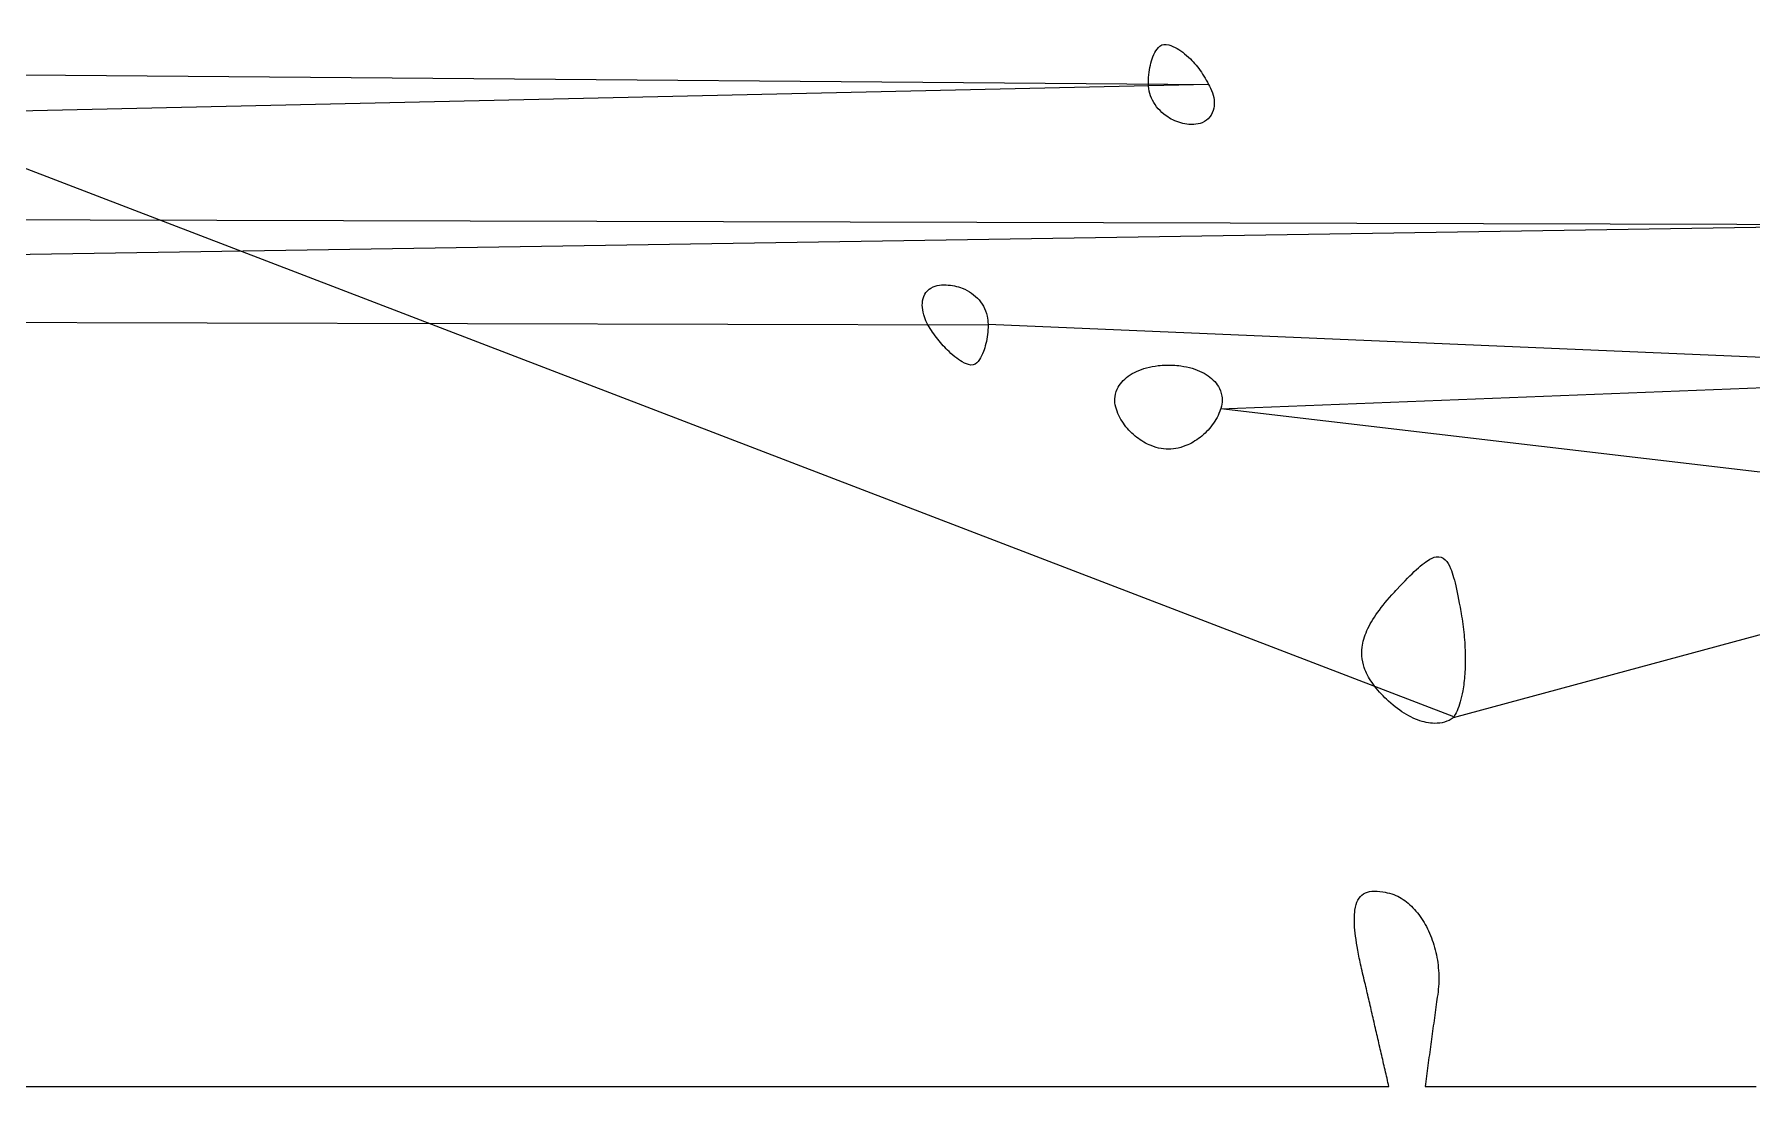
# Model space of a CAD drawing. Header units: metres. Extents: x 0 to 2740, y 0 to 1840.
# Drawn here: x 1802.1 to 2230.5, y 0 to 262.5 of the extents above; entities that cross this region are included whole.
import ezdxf

# ---------------------------------------------------------------- set-up
doc = ezdxf.new("R2010")
doc.units = ezdxf.units.M

msp = doc.modelspace()

# ---------------------------------------------------------------- linework, layer by layer
for points in [[(2338.057605, 141.269395), (2156, 92), (2155.505856, 91.663936), (2154.984448, 91.375488), (2154.437312, 91.134272), (2153.865984, 90.939904), (2153.272, 90.792), (2152.656896, 90.690176), (2152.022208, 90.634048), (2151.369472, 90.623232), (2150.869, 90.644625), (2150.359888, 90.691128), (2149.842784, 90.762579), (2149.318336, 90.858816), (2148.787192, 90.979677), (2148.25, 91.125), (2147.707408, 91.294623), (2147.160064, 91.488384), (2146.608616, 91.706121), (2146.053712, 91.947672), (2145.496, 92.212875), (2144.936128, 92.501568), (2144.374744, 92.813589), (2143.812496, 93.148776), (2143.250032, 93.506967), (2142.688, 93.888), (2142.127048, 94.291713), (2141.567824, 94.717944), (2141.010976, 95.166531), (2140.457152, 95.637312), (2139.907, 96.130125), (2139.361168, 96.644808), (2139, 97), (2138.529616, 97.47884), (2138.078528, 97.95552), (2137.646832, 98.43028), (2137.234624, 98.90336), (2136.842, 99.375), (2136.469056, 99.84544), (2136.115888, 100.31492), (2135.782592, 100.78368), (2135.469264, 101.25196), (2135.176, 101.72), (2134.902896, 102.18804), (2134.650048, 102.65632), (2134.417552, 103.12508), (2134.205504, 103.59456), (2134.014, 104.065), (2133.843136, 104.53664), (2133.62575, 105.246875), (2133.455344, 105.96116), (2133.332242, 106.680305), (2133.256768, 107.40512), (2133.229246, 108.136415), (2133.25, 108.875), (2133.319354, 109.621685), (2133.39275, 110.124375), (2133.487986, 110.631265), (2133.605158, 111.142595), (2133.744362, 111.658605), (2133.905694, 112.179535), (2134.08925, 112.705625), (2134.295126, 113.237115), (2134.523418, 113.774245), (2134.774222, 114.317255), (2135.047634, 114.866385), (2135.34375, 115.421875), (2135.662666, 115.983965), (2136.004478, 116.552895), (2136.369282, 117.128905), (2136.757174, 117.712235), (2137.16825, 118.303125), (2137.602606, 118.901815), (2138.060338, 119.508545), (2138.541542, 120.123555), (2139.046314, 120.747085), (2139.57475, 121.379375), (2140.126946, 122.020665), (2140.702998, 122.671195), (2141.357011, 123.386095), (2141.708088, 123.76436), (2142.053297, 124.134765), (2142.726375, 124.851875), (2143.376773, 125.537185), (2144.005019, 126.190455), (2144.611641, 126.811445), (2145.197167, 127.399915), (2145.762125, 127.955625), (2146.307043, 128.478335), (2146.832449, 128.967805), (2147.338871, 129.423795), (2147.826837, 129.846065), (2148.296875, 130.234375), (2148.749513, 130.588485), (2149.185279, 130.908155), (2149.604701, 131.193145), (2150.204344, 131.55508), (2150.770183, 131.837635), (2151.304, 132.04), (2151.807577, 132.161365), (2152.435053, 132.195785), (2153.016161, 132.082845), (2153.555125, 131.820625), (2154.056169, 131.407205), (2154.409608, 130.99676), (2154.745875, 130.499375), (2155.066752, 129.91424), (2155.374021, 129.240545), (2155.572187, 128.741815), (2155.765625, 128.203125), (2155.954863, 127.624235), (2156.140429, 127.004905), (2156.322851, 126.344895), (2156.502657, 125.643965), (2156.680375, 124.901875), (2156.856533, 124.118385), (2157.031659, 123.293255), (2157.206281, 122.426245), (2157.380927, 121.517115), (2157.556125, 120.565625), (2157.732403, 119.571535), (2157.821112, 119.05844), (2157.910289, 118.534605), (2158, 118), (2158.116408, 117.340056), (2158.225664, 116.680448), (2158.327816, 116.021512), (2158.422912, 115.363584), (2158.511, 114.707), (2158.592128, 114.052096), (2158.666344, 113.399208), (2158.733696, 112.748672), (2158.794232, 112.100824), (2158.848, 111.456), (2158.895048, 110.814536), (2158.935424, 110.176768), (2158.969176, 109.543032), (2158.996352, 108.913664), (2159.017, 108.289), (2159.031168, 107.669376), (2159.038904, 107.055128), (2159.040256, 106.446592), (2159.035272, 105.844104), (2159.024, 105.248), (2159.006488, 104.658616), (2158.982784, 104.076288), (2158.952936, 103.501352), (2158.916992, 102.934144), (2158.875, 102.375), (2158.827008, 101.824256), (2158.773064, 101.282248), (2158.713216, 100.749312), (2158.647512, 100.225784), (2158.576, 99.712), (2158.498728, 99.208296), (2158.415744, 98.715008), (2158.280663, 97.995341), (2158.133, 97.301), (2157.972917, 96.633119), (2157.800576, 95.992832), (2157.616139, 95.381273), (2157.419768, 94.799576), (2157.211625, 94.248875), (2156.991872, 93.730304), (2156.760671, 93.244997), (2156.518184, 92.794088), (2156.177592, 92.248344), (0, 920)], [(873, 260), (2095, 250), (2095.256554, 249.550135), (2095.486432, 249.10108), (2095.752, 248.505), (2095.971488, 247.91372), (2096.145664, 247.32916), (2096.275296, 246.75324), (2096.361152, 246.18788), (2096.404, 245.635), (2096.404608, 245.09652), (2096.363744, 244.57436), (2096.282176, 244.07044), (2096.124146, 243.469115), (2095.905216, 242.90304), (2095.626886, 242.375965), (2095.290656, 241.89164), (2094.898026, 241.453815), (2094.450496, 241.06624), (2093.949566, 240.732665), (2093.396736, 240.45684), (2092.918112, 240.28028), (2092.408, 240.145), (2091.867168, 240.05292), (2091.296384, 240.00596), (2090.641232, 240.00596), (2090.108, 240.036875), (2089.581248, 240.09344), (2089.061624, 240.174845), (2088.549776, 240.28028), (2088.046352, 240.408935), (2087.552, 240.56), (2087.067368, 240.732665), (2086.593104, 240.92612), (2086.129856, 241.139555), (2085.678272, 241.37216), (2085.239, 241.623125), (2084.812688, 241.89164), (2084.399984, 242.176895), (2083.872, 242.581875), (2083.370896, 243.013255), (2082.898208, 243.469115), (2082.455472, 243.947535), (2082.044224, 244.446595), (2081.666, 244.964375), (2081.322336, 245.498955), (2081.014768, 246.048415), (2080.744832, 246.610835), (2080.514064, 247.184295), (2080.324, 247.766875), (2080.176176, 248.356655), (2080.072128, 248.951715), (2080.013392, 249.550135), (2080.000598, 250.179398), (2080.009472, 250.710272), (2080.028714, 251.229914), (2080.058, 251.738), (2080.112112, 252.396912), (2080.182736, 253.033936), (2080.269104, 253.648304), (2080.370448, 254.239248), (2080.486, 254.806), (2080.614992, 255.347792), (2080.756656, 255.863856), (2080.910224, 256.353424), (2081.117754, 256.926954), (2081.341184, 257.456384), (2081.579014, 257.940214), (2081.829744, 258.376944), (2082.145536, 258.836736), (2082.475152, 259.223952), (2082.873718, 259.580518), (2083.342662, 259.857462), (2083.880016, 259.995216), (2084.4645, 259.97025), (2085.057276, 259.857462), (2085.577216, 259.700992), (2086.117556, 259.489322), (2086.675296, 259.223952), (2087.132, 258.974), (2087.596384, 258.691408), (2088.066912, 258.376944), (2088.542048, 258.031376), (2089.020256, 257.655472), (2089.5, 257.25), (2089.979744, 256.815728), (2090.457952, 256.353424), (2090.814676, 255.988762), (2091.169024, 255.609088), (2091.520348, 255.214726), (2091.868, 254.806), (2092.211332, 254.383234), (2092.549696, 253.946752), (2092.882444, 253.496878), (2093.208928, 253.033936), (2093.5285, 252.55825), (2093.840512, 252.070144), (2094.144316, 251.569942), (2094.439264, 251.057968), (2094.724708, 250.534546), (2095, 250), (710, 219)], [(709.998802, 219.150892), (2290, 215)], [(2289.998802, 215.239694), (871, 193)], [(871, 193), (2040, 190), (2039.990528, 189.40032), (2039.962624, 188.80256), (2039.917056, 188.20864), (2039.854592, 187.62048), (2039.776, 187.04), (2039.682048, 186.46912), (2039.573504, 185.90976), (2039.451136, 185.36384), (2039.315712, 184.83328), (2039.168, 184.32), (2039.008768, 183.82592), (2038.838784, 183.35296), (2038.612354, 182.794385), (2038.371824, 182.27556), (2038.118694, 181.800235), (2037.854464, 181.37216), (2037.524848, 180.92612), (2037.184, 180.56), (2036.775606, 180.242515), (2036.29975, 180.036875), (2035.724708, 180.013365), (2035.144316, 180.117855), (2034.633376, 180.28028), (2034.100836, 180.507205), (2033.549696, 180.79488), (2033.097408, 181.06624), (2032.636672, 181.37216), (2032.169024, 181.71072), (2031.696, 182.08), (2031.219136, 182.47808), (2030.739968, 182.90304), (2030.260032, 183.35296), (2029.9005, 183.705625), (2029.542048, 184.07044), (2029.185324, 184.446595), (2028.830976, 184.83328), (2028.479652, 185.229685), (2028.132, 185.635), (2027.788668, 186.048415), (2027.450304, 186.46912), (2027.117556, 186.896305), (2026.791072, 187.32916), (2026.4715, 187.766875), (2026.159488, 188.20864), (2025.855684, 188.653645), (2025.560736, 189.10108), (2025.275292, 189.550135), (2025, 190), (2024.743446, 190.534546), (2024.513568, 191.057968), (2024.310042, 191.569942), (2024.132544, 192.070144), (2023.98075, 192.55825), (2023.817782, 193.189682), (2023.699166, 193.798266), (2023.624134, 194.383234), (2023.591918, 194.943818), (2023.60175, 195.47925), (2023.652862, 195.988762), (2023.773632, 196.588032), (2023.956202, 197.144102), (2024.199072, 197.655472), (2024.500742, 198.120642), (2024.859712, 198.538112), (2025.274482, 198.906382), (2025.743552, 199.223952), (2026.265422, 199.489322), (2026.838592, 199.700992), (2027.333056, 199.830656), (2027.858624, 199.924224), (2028.414528, 199.980928), (2029, 200), (2029.537192, 199.989254), (2030.068336, 199.957232), (2030.592784, 199.904258), (2031.109888, 199.830656), (2031.619, 199.73675), (2032.119472, 199.622864), (2032.610656, 199.489322), (2033.091904, 199.336448), (2033.562568, 199.164566), (2034.172536, 198.906382), (2034.761, 198.61575), (2035.326424, 198.293438), (2035.867272, 197.940214), (2036.382008, 197.556846), (2036.869096, 197.144102), (2037.327, 196.70275), (2037.754184, 196.233558), (2038.149112, 195.737294), (2038.510248, 195.214726), (2038.836056, 194.666622), (2039.125, 194.09375), (2039.375544, 193.496878), (2039.586152, 192.876774), (2039.755288, 192.234206), (2039.854, 191.738), (2039.927872, 191.229914), (2039.976256, 190.710272), (2039.998504, 190.179398), (2327, 178)], [(2327, 178), (2098, 169), (2097.809335, 168.465454), (2097.59788, 167.942032), (2097.366445, 167.430058), (2097.11584, 166.929856), (2096.846875, 166.44175), (2096.56036, 165.966064), (2096.257105, 165.503122), (2095.93792, 165.053248), (2095.603615, 164.616766), (2095.255, 164.194), (2094.892885, 163.785274), (2094.51808, 163.390912), (2094.131395, 163.011238), (2093.73364, 162.646576), (2093.325625, 162.29725), (2092.90816, 161.963584), (2092.482055, 161.645902), (2092.04812, 161.344528), (2091.607165, 161.059786), (2091.16, 160.792), (2090.707435, 160.541494), (2090.25028, 160.308592), (2089.789345, 160.093618), (2089.32544, 159.896896), (2088.70368, 159.663552), (2088.08, 159.464), (2087.45632, 159.299008), (2086.83456, 159.169344), (2086.21664, 159.075776), (2085.60448, 159.019072), (2085, 159), (2084.39552, 159.019072), (2083.78336, 159.075776), (2083.16544, 159.169344), (2082.54368, 159.299008), (2081.92, 159.464), (2081.29632, 159.663552), (2080.67456, 159.896896), (2080.210655, 160.093618), (2079.74972, 160.308592), (2079.292565, 160.541494), (2078.84, 160.792), (2078.392835, 161.059786), (2077.95188, 161.344528), (2077.517945, 161.645902), (2077.09184, 161.963584), (2076.674375, 162.29725), (2076.26636, 162.646576), (2075.868605, 163.011238), (2075.48192, 163.390912), (2075.107115, 163.785274), (2074.745, 164.194), (2074.396385, 164.616766), (2074.06208, 165.053248), (2073.742895, 165.503122), (2073.43964, 165.966064), (2073.153125, 166.44175), (2072.88416, 166.929856), (2072.633555, 167.430058), (2072.40212, 167.942032), (2072.190665, 168.465454), (2072, 169), (2071.841465, 169.537192), (2071.72532, 170.068336), (2071.650755, 170.592784), (2071.61696, 171.109888), (2071.623125, 171.619), (2071.66844, 172.119472), (2071.78836, 172.772208), (2071.97452, 173.406896), (2072.225, 174.022), (2072.453915, 174.469552), (2072.71712, 174.904576), (2073.013805, 175.326424), (2073.34316, 175.734448), (2073.704375, 176.128), (2074.09664, 176.506432), (2074.519145, 176.869096), (2074.97108, 177.215344), (2075.451635, 177.544528), (2075.96, 177.856), (2076.495365, 178.149112), (2077.05692, 178.423216), (2077.643855, 178.677664), (2078.25536, 178.911808), (2078.890625, 179.125), (2079.54884, 179.316592), (2080.229195, 179.485936), (2080.93088, 179.632384), (2081.653085, 179.755288), (2082.395, 179.854), (2082.90016, 179.906048), (2083.41348, 179.946864), (2083.93472, 179.976256), (2084.46364, 179.994032), (2085, 180), (2085.53636, 179.994032), (2086.06528, 179.976256), (2086.58652, 179.946864), (2087.09984, 179.906048), (2087.605, 179.854), (2088.10176, 179.790912), (2088.830625, 179.676), (2089.53924, 179.537328), (2090.226795, 179.375544), (2090.89248, 179.191296), (2091.535485, 178.985232), (2092.155, 178.758), (2092.750215, 178.510248), (2093.32032, 178.242624), (2093.864505, 177.955776), (2094.38196, 177.650352), (2094.871875, 177.327), (2095.33344, 176.986368), (2095.765845, 176.629104), (2096.16828, 176.255856), (2096.539935, 175.867272), (2096.88, 175.464), (2097.187665, 175.046688), (2097.46212, 174.615984), (2097.702555, 174.172536), (2097.968815, 173.562568), (2098.171235, 172.932632), (2098.307895, 172.284264), (2098.36608, 171.786816), (2098.385385, 171.280512), (2098.365, 170.766), (2098.304115, 170.243928), (2098.20192, 169.714944), (2098.057605, 169.179696), (2338, 141)], [(1797.6, 0), (1808.3, 0), (1819, 0), (1829.7, 0), (1840.4, 0), (1851.1, 0), (1861.8, 0), (1872.5, 0), (1883.2, 0), (1893.9, 0), (1904.6, 0), (1915.3, 0), (1926, 0), (1936.7, 0), (1947.4, 0), (1958.1, 0), (1968.8, 0), (1979.5, 0), (1990.2, 0), (2000.9, 0), (2011.6, 0), (2022.3, 0), (2033, 0), (2043.7, 0), (2054.4, 0), (2065.1, 0), (2075.8, 0), (2086.5, 0), (2097.2, 0), (2107.9, 0), (2118.6, 0), (2129.3, 0), (2140, 0), (2139.88, 0.52), (2139.76, 1.04), (2139.64, 1.56), (2139.52, 2.08), (2139.4, 2.6), (2139.28, 3.12), (2139.16, 3.64), (2139.04, 4.16), (2138.92, 4.68), (2138.8, 5.2), (2138.68, 5.72), (2138.56, 6.24), (2138.44, 6.76), (2138.32, 7.28), (2138.2, 7.8), (2138.08, 8.32), (2137.96, 8.84), (2137.84, 9.36), (2137.72, 9.88), (2137.6, 10.4), (2137.48, 10.92), (2137.36, 11.44), (2137.24, 11.96), (2137.12, 12.48), (2137, 13), (2136.88, 13.52), (2136.76, 14.04), (2136.64, 14.56), (2136.52, 15.08), (2136.4, 15.6), (2136.28, 16.12), (2136.16, 16.64), (2136.04, 17.16), (2135.92, 17.68), (2135.8, 18.2), (2135.68, 18.72), (2135.56, 19.24), (2135.44, 19.76), (2135.32, 20.28), (2135.2, 20.8), (2135.08, 21.32), (2134.96, 21.84), (2134.84, 22.36), (2134.72, 22.88), (2134.6, 23.4), (2134.48, 23.92), (2134.36, 24.44), (2134.24, 24.96), (2134.12, 25.48), (2134, 26), (2133.852101, 26.595507), (2133.708408, 27.182056), (2133.568927, 27.759689), (2133.433664, 28.328448), (2133.302625, 28.888375), (2133.175816, 29.439512), (2133.053243, 29.981901), (2132.934912, 30.515584), (2132.820829, 31.040603), (2132.711, 31.557), (2132.605431, 32.064817), (2132.504128, 32.564096), (2132.407097, 33.054879), (2132.225875, 34.011125), (2132.061813, 34.933891), (2131.914959, 35.823513), (2131.785361, 36.680327), (2131.673067, 37.504669), (2131.578125, 38.296875), (2131.500583, 39.057281), (2131.440489, 39.786223), (2131.397891, 40.484037), (2131.372837, 41.151059), (2131.365375, 41.787625), (2131.375553, 42.394071), (2131.403419, 42.970733), (2131.449021, 43.517947), (2131.512407, 44.036049), (2131.640936, 44.759352), (2131.809749, 45.419043), (2132.019008, 46.016256), (2132.268875, 46.552125), (2132.559512, 47.027784), (2132.891081, 47.444367), (2133.263744, 47.803008), (2133.677663, 48.104841), (2134.133, 48.351), (2134.629917, 48.542619), (2135.168576, 48.680832), (2135.749139, 48.766773), (2136.371768, 48.801576), (2137.036625, 48.786375), (2137.743872, 48.722304), (2138.493671, 48.610497), (2139.017257, 48.509999), (2139.559875, 48.389125), (2140.121573, 48.248211), (2140.702399, 48.087593), (2141.239096, 47.90731), (2141.711792, 47.70597), (2142.177, 47.48375), (2142.634528, 47.24113), (2143.084184, 46.97859), (2143.525776, 46.69661), (2143.959112, 46.39567), (2144.384, 46.07625), (2144.800248, 45.73883), (2145.207664, 45.38389), (2145.606056, 45.01191), (2145.995232, 44.62337), (2146.375, 44.21875), (2146.745168, 43.79853), (2147.105544, 43.36319), (2147.455936, 42.91321), (2147.796152, 42.44907), (2148.126, 41.97125), (2148.445288, 41.48023), (2148.753824, 40.97649), (2149.051416, 40.46051), (2149.337872, 39.93277), (2149.613, 39.39375), (2149.876608, 38.84393), (2150.128504, 38.28379), (2150.368496, 37.71381), (2150.596392, 37.13447), (2150.812, 36.54625), (2151.015128, 35.94963), (2151.205584, 35.34509), (2151.383176, 34.73311), (2151.547712, 34.11417), (2151.699, 33.48875), (2151.836848, 32.85733), (2151.961064, 32.22039), (2152.071456, 31.57841), (2152.167832, 30.93187), (2152.25, 30.28125), (2152.317768, 29.62703), (2152.370944, 28.96969), (2152.409336, 28.30971), (2152.432752, 27.64757), (2152.441, 26.98375), (2152.433888, 26.31873), (2152.411224, 25.65299), (2152.372816, 24.98701), (2152.318472, 24.32127), (2152.248, 23.65625), (2152.161208, 22.99243), (2152.057904, 22.33029), (2151.97, 21.78), (2151.88, 21.12), (2151.79, 20.46), (2151.7, 19.8), (2151.61, 19.14), (2151.52, 18.48), (2151.43, 17.82), (2151.34, 17.16), (2151.25, 16.5), (2151.16, 15.84), (2151.07, 15.18), (2150.98, 14.52), (2150.89, 13.86), (2150.8, 13.2), (2150.71, 12.54), (2150.62, 11.88), (2150.53, 11.22), (2150.44, 10.56), (2150.35, 9.9), (2150.26, 9.24), (2150.17, 8.58), (2150.08, 7.92), (2149.99, 7.26), (2149.9, 6.6), (2149.81, 5.94), (2149.72, 5.28), (2149.63, 4.62), (2149.54, 3.96), (2149.45, 3.3), (2149.36, 2.64), (2149.27, 1.98), (2149.18, 1.32), (2149.09, 0.66), (2149, 0), (2151.95, 0), (2154.9, 0), (2157.85, 0), (2160.8, 0), (2163.75, 0), (2166.7, 0), (2169.65, 0), (2172.6, 0), (2175.55, 0), (2178.5, 0), (2181.45, 0), (2184.4, 0), (2187.35, 0), (2190.3, 0), (2193.25, 0), (2196.2, 0), (2199.15, 0), (2202.1, 0), (2205.05, 0), (2208, 0), (2210.95, 0), (2213.9, 0), (2216.85, 0), (2219.8, 0), (2222.75, 0), (2225.7, 0), (2228.65, 0), (2231.6, 0)]]:
    msp.add_lwpolyline(points)

doc.saveas('drawing.dxf')
